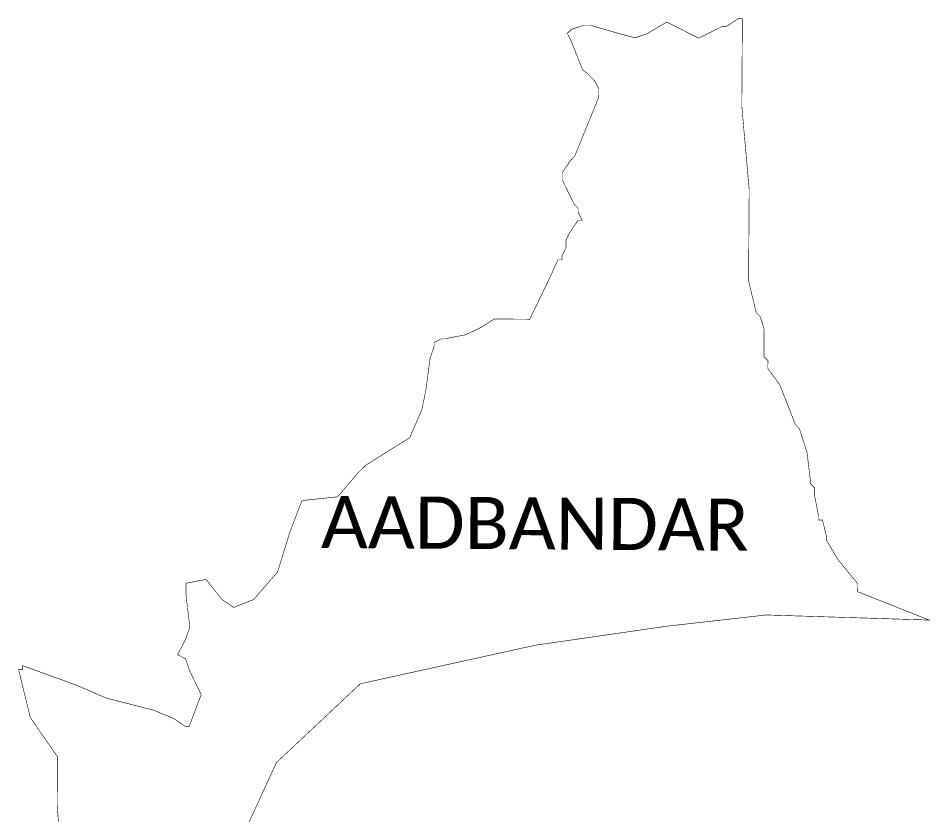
# Model space of a CAD drawing. Header units: metres. Extents: x 331655 to 336226, y 1791406 to 1796928.
# Drawn here: x 333063 to 336226, y 1794167 to 1796928 of the extents above; entities that cross this region are included whole.
import ezdxf

# ---------------------------------------------------------------- set-up
doc = ezdxf.new("R2010")
doc.units = ezdxf.units.M
doc.layers.add('VILLAGE NAME', color=250, linetype='Continuous')

msp = doc.modelspace()

# ---------------------------------------------------------------- linework, layer by layer
at = {"color": 6, "const_width": 2}
msp.add_lwpolyline([(333211.3, 1794035.8), (333198.6, 1794187.4), (333199.8, 1794366.6), (333104.3, 1794505), (333064, 1794670.6), (333077.8, 1794670.5), (333077.9, 1794684.2), (333270.3, 1794614.1), (333366.5, 1794572.1), (333531.5, 1794529.7), (333600.2, 1794501.7), (333641.4, 1794473.8), (333655.2, 1794473.7), (333697.2, 1794583.7), (333656.5, 1794666.6), (333643, 1794708), (333615.4, 1794722), (333643.4, 1794776.9), (333657.5, 1794818.1), (333644.4, 1794928.5), (333644.7, 1794969.8), (333713.7, 1794983.1), (333768.4, 1794913.9), (333809.5, 1794886), (333878.5, 1794913.1), (333961.9, 1795009), (334004.2, 1795146.5), (334046.2, 1795256.4), (334170.3, 1795269.4), (334239.7, 1795351.6), (334267.5, 1795378.9), (334419.7, 1795474.4), (334461.7, 1795570.5), (334475.9, 1795639.3), (334490.4, 1795749.4), (334504.5, 1795790.7), (334504.6, 1795804.5), (334532.2, 1795818), (334546, 1795818), (334615, 1795831.3), (334670.3, 1795858.4), (334712.6, 1795885.7), (334835.8, 1795884.9), (334905.7, 1796029.1), (334933.6, 1796090.9), (334947.4, 1796090.8), (334947.5, 1796104.6), (334961.5, 1796132.1), (334961.5, 1796159.2), (334975.6, 1796187.1), (335003.4, 1796228.2), (335017.2, 1796228.1), (335003.6, 1796255.8), (335003.7, 1796269.5), (334990, 1796283.4), (334949.3, 1796366.4), (334949.5, 1796393.9), (334977.3, 1796435.1), (334991.2, 1796448.7), (335075.2, 1796654.9), (335075.4, 1796682.4), (335061.8, 1796710), (335034.4, 1796737.8), (335018, 1796751.7), (334980.3, 1796847.7), (334966.5, 1796876), (334980.3, 1796889.7), (335021.7, 1796903.2), (335049.3, 1796903), (335145.6, 1796874.8), (335200.6, 1796860.7), (335242, 1796874.2), (335311.2, 1796915.1), (335421, 1796859.2), (335504, 1796900), (335517.8, 1796899.9), (335559.3, 1796927.1), (335573, 1796927.1), (335571, 1796624), (335596.6, 1796334.4), (335594.5, 1796017.6), (335621.3, 1795907.2), (335635, 1795893.3), (335648.4, 1795851.9), (335647.8, 1795755.4), (335661.5, 1795741.5), (335661.3, 1795714), (335702.3, 1795658.6), (335756.4, 1795520.5), (335770.2, 1795506.6), (335797.1, 1795423.8), (335810.2, 1795313.4), (335823.8, 1795299.6), (335823.7, 1795272), (335837, 1795203), (335836.9, 1795189.3), (335850.7, 1795189.2), (335864.1, 1795134), (335864, 1795120.2), (335904.8, 1795051), (335973.2, 1794967.9), (335973, 1794940.3), (336220.3, 1794842.2), (335655.6, 1794859.8), (335310.9, 1794820.8), (334855.7, 1794755), (334248.6, 1794621.3), (333957.4, 1794347.7), (333831.6, 1794073)], dxfattribs=at)

# ---------------------------------------------------------------- texts
at = {"layer": 'VILLAGE NAME', "insert": (334113, 1795272.5), "char_height": 180.345, "attachment_point": 1, "rotation": 359.6139}
msp.add_mtext_dynamic_manual_height_columns('{\\fCalibri|b0|i0|c0|p34;AADBANDAR}', width=1779.605, gutter_width=901.7, heights=[0], dxfattribs=at)

doc.saveas('drawing.dxf')
